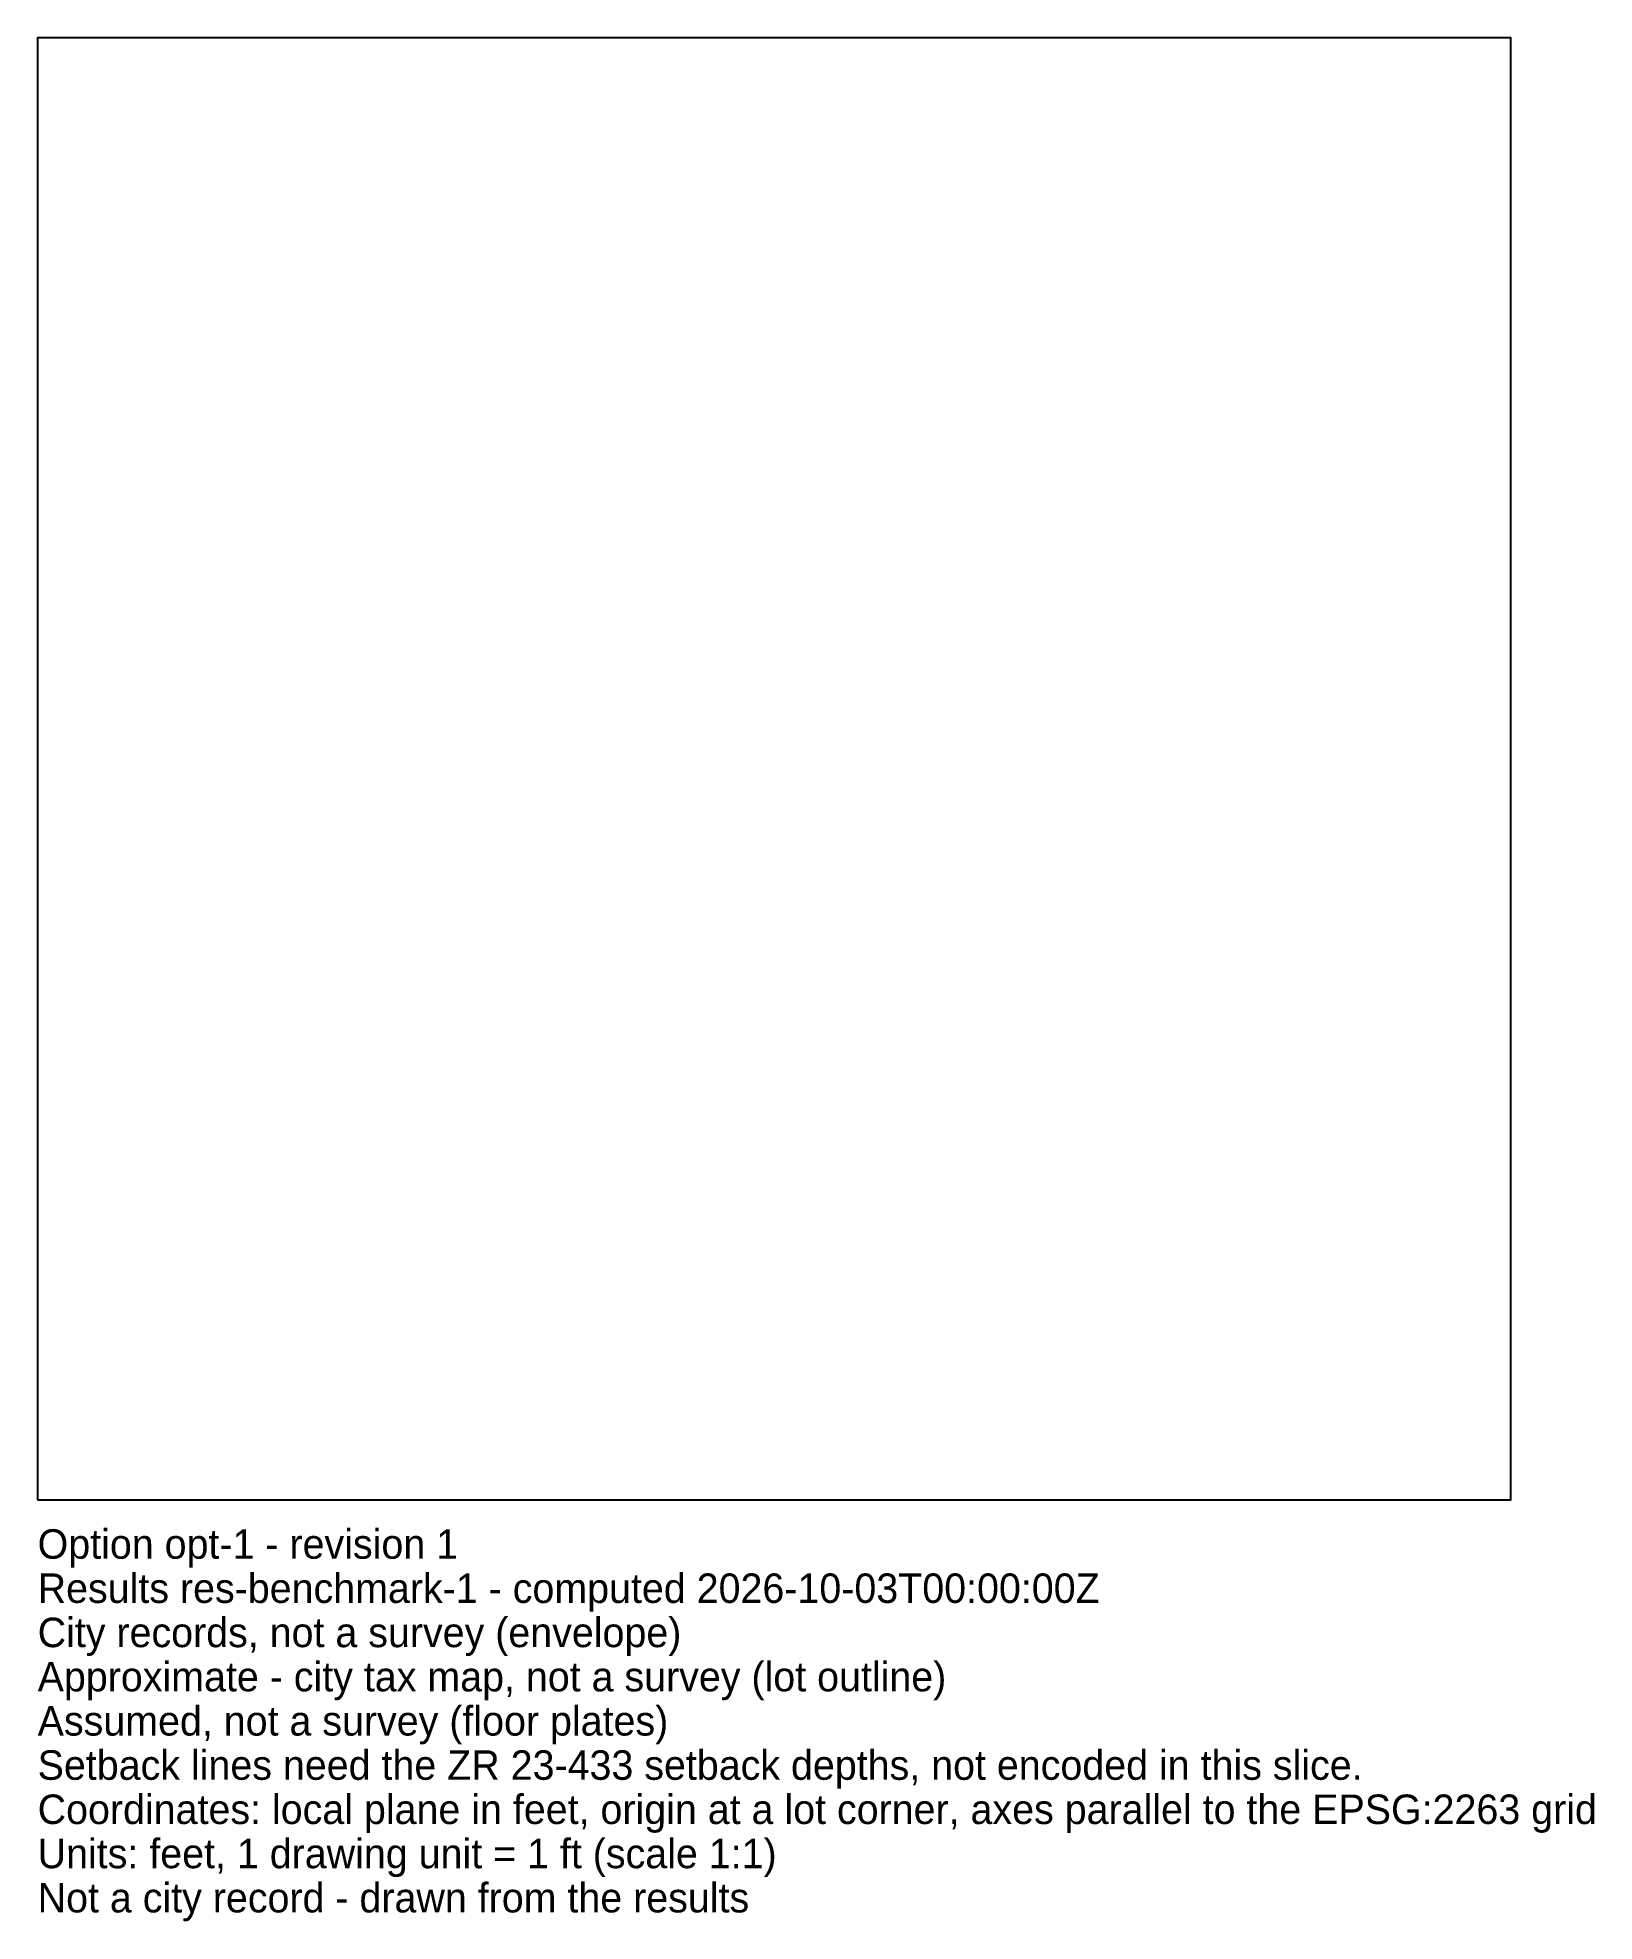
# Model space of a CAD drawing. Extents: x 0 to 106, y -29 to 100.
import ezdxf

# ---------------------------------------------------------------- set-up
doc = ezdxf.new("R2010")
doc.units = 21
for name, color, linetype in [('A-ANNO-NOTE', 7, 'CONTINUOUS'), ('A-MASS-RESI', 2, 'CONTINUOUS'), ('A-ZONE-ENVL', 5, 'CONTINUOUS'), ('C-PROP-LINE', 7, 'CONTINUOUS')]:
    doc.layers.add(name, color=color, linetype=linetype)

msp = doc.modelspace()

# ---------------------------------------------------------------- linework, layer by layer
at = {"layer": 'A-MASS-RESI'}
msp.add_lwpolyline([(0, 0), (100.774997, 0), (100.774997, 99.975195), (0, 99.975195)], close=True, dxfattribs=at)
msp.add_lwpolyline([(0, 0), (100.774997, 0), (100.774997, 99.975195), (0, 99.975195)], close=True, dxfattribs=at)
at = {"layer": 'A-ZONE-ENVL'}
for p, q in [((0, 99.975195), (0, 99.975195, 55)), ((100.774997, 99.975195), (100.774997, 99.975195, 55)), ((0, 0), (0, 0, 55)), ((100.774997, 0), (100.774997, 0, 55))]:
    msp.add_line(p, q, dxfattribs=at)
msp.add_lwpolyline([(0, 0), (100.774997, 0), (100.774997, 99.975195), (0, 99.975195)], close=True, dxfattribs=at)
msp.add_lwpolyline([(0, 0), (100.774997, 0), (100.774997, 99.975195), (0, 99.975195)], close=True, dxfattribs=at)
at = {"layer": 'C-PROP-LINE'}
msp.add_lwpolyline([(0, 0), (100.774997, 0), (100.774997, 99.975195), (0, 99.975195)], close=True, dxfattribs=at)

# ---------------------------------------------------------------- texts
at = {"layer": 'A-ANNO-NOTE'}
for s, p in [('Option opt-1 - revision 1', (0, -4.031)), ('Results res-benchmark-1 - computed 2026-10-03T00:00:00Z', (0, -7.05425)), ('City records, not a survey (envelope)', (0, -10.0775)), ('Approximate - city tax map, not a survey (lot outline)', (0, -13.10075)), ('Assumed, not a survey (floor plates)', (0, -16.124)), ('Setback lines need the ZR 23-433 setback depths, not encoded in this slice.', (0, -19.14725)), ('Coordinates: local plane in feet, origin at a lot corner, axes parallel to the EPSG:2263 grid', (0, -22.1705)), ('Units: feet, 1 drawing unit = 1 ft (scale 1:1)', (0, -25.19375)), ('Not a city record - drawn from the results', (0, -28.217))]:
    msp.add_text(s, height=2.0155, dxfattribs=at).set_placement(p)

doc.saveas('drawing.dxf')
